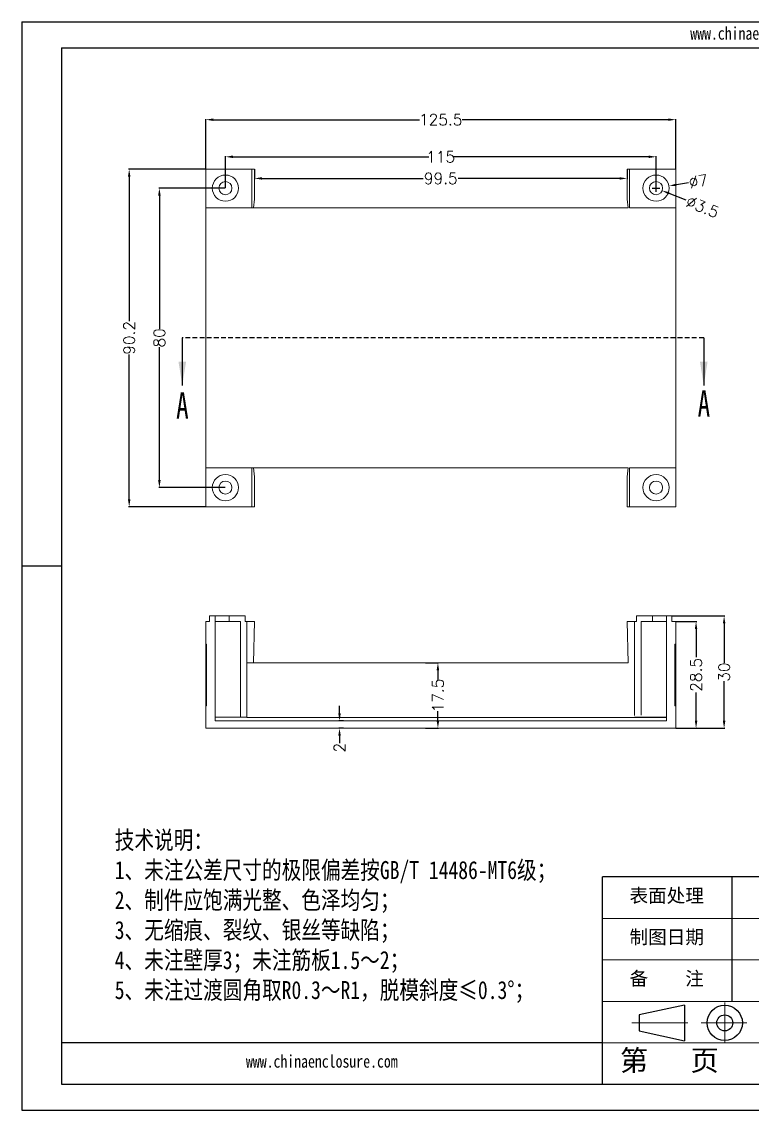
# Model space of a CAD drawing. Header units: inches. Extents: x 918 to 1974, y 1101 to 1392.
# Drawn here: x 1361.2 to 1556.2, y 1101 to 1391.8 of the extents above; entities that cross this region are included whole.
import ezdxf

# ---------------------------------------------------------------- set-up
doc = ezdxf.new("R2010")
doc.units = ezdxf.units.IN
doc.linetypes.add('CENTER2', pattern=[28.575, 19.05, -3.175, 3.175, -3.175])
doc.linetypes.add('HIDDEN', pattern=[1.905, 1.27, -0.635])
doc.layers.add('文字', color=81, linetype='Continuous')
for name, color, linetype, lineweight in [('粗实线', 7, 'Continuous', 30), ('细实线', 3, 'Continuous', 9), ('细点划线', 2, 'CENTER2', 9)]:
    doc.layers.add(name, color=color, linetype=linetype, lineweight=lineweight)
doc.styles.add('SLDTEXTSTYLE5', font='TXT', dxfattribs={"width": 0.7})
doc.styles.get("Standard").update_dxf_attribs({"font": 'txt', "bigfont": 'gbcbig.shx'})
doc.styles.add('宋体', font='', dxfattribs={"width": 0.8, "height": 3.5})
doc.styles.get('宋体').set_extended_font_data('SimSun')
doc.dimstyles.new('3', dxfattribs={"dimtxt": 3, "dimasz": 2, "dimexe": 0.18, "dimexo": 0.0625, "dimgap": 0.2, "dimtad": 0, "dimzin": 12, "dimdsep": 46, "dimtxsty": 'Standard', "dimcen": 1, "dimclrd": 3, "dimclre": 3, "dimadec": 0, "dimazin": 0, "dimtfac": 1, "dimtofl": 0, "dimtmove": 0, "dimatfit": 3, "dimfxl": 0, "dimtolj": 1, "dimtzin": 0, "dimarcsym": 0})

# ---------------------------------------------------------------- blocks, each defined once
blk = doc.blocks.new('*D100')
at = {"color": 3, "lineweight": -2, "transparency": 16777216}
for p, q in [((1410.3, 1352.49), (1410.3, 1365.8)), ((1412.3, 1365.62), (1467.35, 1365.62)), ((1533.8, 1365.62), (1478.75, 1365.62)), ((1535.8, 1352.49), (1535.8, 1365.8))]:
    blk.add_line(p, q, dxfattribs=at)
at = {"color": 3, "transparency": 16777216}
for points in [[(1412.3, 1365.95), (1412.3, 1365.29), (1410.3, 1365.62)], [(1533.8, 1365.95), (1533.8, 1365.29), (1535.8, 1365.62)]]:
    blk.add_solid(points, dxfattribs=at)
at = {"layer": 'Defpoints', "color": 0, "transparency": 16777216}
for p in [(1535.8, 1365.62), (1410.3, 1352.43), (1535.8, 1352.43)]:
    blk.add_point(p, dxfattribs=at)
at = {"color": 0, "transparency": 16777216, "insert": (1473.05, 1365.62), "char_height": 3, "attachment_point": 5}
blk.add_mtext('\\A1;125.5', dxfattribs=at)
blk = doc.blocks.new('*D101')
at = {"color": 3, "lineweight": -2, "transparency": 16777216}
for p, q in [((1415.55, 1347.39), (1415.55, 1355.88)), ((1417.55, 1355.7), (1469.85, 1355.7)), ((1528.55, 1355.7), (1476.25, 1355.7)), ((1530.55, 1347.39), (1530.55, 1355.88))]:
    blk.add_line(p, q, dxfattribs=at)
at = {"color": 3, "transparency": 16777216}
for points in [[(1417.55, 1356.04), (1417.55, 1355.37), (1415.55, 1355.7)], [(1528.55, 1356.04), (1528.55, 1355.37), (1530.55, 1355.7)]]:
    blk.add_solid(points, dxfattribs=at)
at = {"layer": 'Defpoints', "color": 0, "transparency": 16777216}
for p in [(1530.55, 1355.7), (1415.55, 1347.33), (1530.55, 1347.33)]:
    blk.add_point(p, dxfattribs=at)
at = {"color": 0, "transparency": 16777216, "insert": (1473.05, 1355.7), "char_height": 3, "attachment_point": 5}
blk.add_mtext('\\A1;115', dxfattribs=at)
blk = doc.blocks.new('*D102')
at = {"color": 3, "lineweight": -2, "transparency": 16777216}
for p, q in [((1423.3, 1352.37), (1423.3, 1349.75)), ((1522.8, 1352.37), (1522.8, 1349.75)), ((1425.3, 1349.93), (1468.35, 1349.93)), ((1520.8, 1349.93), (1477.75, 1349.93))]:
    blk.add_line(p, q, dxfattribs=at)
at = {"color": 3, "transparency": 16777216}
for points in [[(1425.3, 1350.26), (1425.3, 1349.59), (1423.3, 1349.93)], [(1520.8, 1350.26), (1520.8, 1349.59), (1522.8, 1349.93)]]:
    blk.add_solid(points, dxfattribs=at)
at = {"layer": 'Defpoints', "color": 0, "transparency": 16777216}
for p in [(1423.3, 1352.43), (1522.8, 1352.43), (1522.8, 1349.93)]:
    blk.add_point(p, dxfattribs=at)
at = {"color": 0, "transparency": 16777216, "insert": (1473.05, 1349.93), "char_height": 3, "attachment_point": 5}
blk.add_mtext('\\A1;99.5', dxfattribs=at)
blk = doc.blocks.new('*D103')
at = {"color": 3, "lineweight": -2, "transparency": 16777216}
for p, q in [((1410.24, 1352.43), (1389.67, 1352.43)), ((1389.85, 1350.43), (1389.85, 1311.78)), ((1389.85, 1264.23), (1389.85, 1302.88)), ((1410.24, 1262.23), (1389.67, 1262.23))]:
    blk.add_line(p, q, dxfattribs=at)
at = {"color": 3, "transparency": 16777216}
for points in [[(1389.52, 1350.43), (1390.19, 1350.43), (1389.85, 1352.43)], [(1389.52, 1264.23), (1390.19, 1264.23), (1389.85, 1262.23)]]:
    blk.add_solid(points, dxfattribs=at)
at = {"layer": 'Defpoints', "color": 0, "transparency": 16777216}
for p in [(1410.3, 1352.43), (1389.85, 1262.23), (1410.3, 1262.23)]:
    blk.add_point(p, dxfattribs=at)
at = {"color": 0, "transparency": 16777216, "insert": (1389.85, 1307.33), "char_height": 3, "attachment_point": 5, "rotation": 90}
blk.add_mtext('\\A1;90.2', dxfattribs=at)
blk = doc.blocks.new('*D104')
at = {"color": 3, "lineweight": -2, "transparency": 16777216}
for p, q in [((1415.49, 1347.33), (1397.74, 1347.33)), ((1397.92, 1345.33), (1397.92, 1309.78)), ((1397.92, 1269.33), (1397.92, 1304.88)), ((1415.49, 1267.33), (1397.74, 1267.33))]:
    blk.add_line(p, q, dxfattribs=at)
at = {"color": 3, "transparency": 16777216}
for points in [[(1397.58, 1345.33), (1398.25, 1345.33), (1397.92, 1347.33)], [(1397.58, 1269.33), (1398.25, 1269.33), (1397.92, 1267.33)]]:
    blk.add_solid(points, dxfattribs=at)
at = {"layer": 'Defpoints', "color": 0, "transparency": 16777216}
for p in [(1397.92, 1347.33), (1415.55, 1347.33), (1415.55, 1267.33)]:
    blk.add_point(p, dxfattribs=at)
at = {"color": 0, "transparency": 16777216, "insert": (1397.92, 1307.33), "char_height": 3, "attachment_point": 5, "rotation": 90}
blk.add_mtext('\\A1;80', dxfattribs=at)
blk = doc.blocks.new('*D105')
at = {"color": 3, "lineweight": -2, "transparency": 16777216}
for p, q in [((1529.55, 1347.33), (1531.55, 1347.33)), ((1530.55, 1346.33), (1530.55, 1348.33)), ((1539.18, 1348.74), (1535.98, 1348.22))]:
    blk.add_line(p, q, dxfattribs=at)
at = {"color": 3, "transparency": 16777216}
blk.add_solid([(1535.92, 1348.55), (1536.03, 1347.89), (1534, 1347.89)], dxfattribs=at)
at = {"layer": 'Defpoints', "color": 0, "transparency": 16777216}
for p in [(1527.1, 1346.76), (1534, 1347.89)]:
    blk.add_point(p, dxfattribs=at)
at = {"color": 0, "transparency": 16777216, "insert": (1541.84, 1349.18), "char_height": 3, "attachment_point": 5, "rotation": 9.2826}
blk.add_mtext('\\A1;∅7', dxfattribs=at)
blk = doc.blocks.new('*D106')
at = {"color": 3, "lineweight": -2, "transparency": 16777216}
for p, q in [((1529.55, 1347.33), (1531.55, 1347.33)), ((1530.55, 1346.33), (1530.55, 1348.33)), ((1538.6, 1344.08), (1534.03, 1345.93))]:
    blk.add_line(p, q, dxfattribs=at)
at = {"color": 3, "transparency": 16777216}
blk.add_solid([(1534.15, 1346.24), (1533.9, 1345.62), (1532.17, 1346.68)], dxfattribs=at)
at = {"layer": 'Defpoints', "color": 0, "transparency": 16777216}
for p in [(1528.93, 1347.98), (1532.17, 1346.68)]:
    blk.add_point(p, dxfattribs=at)
at = {"color": 0, "transparency": 16777216, "insert": (1542.96, 1342.33), "char_height": 3, "attachment_point": 5, "rotation": 338.0425}
blk.add_mtext('\\A1;∅3.5', dxfattribs=at)
blk = doc.blocks.new('*D117')
at = {"color": 3, "lineweight": -2, "transparency": 16777216}
for p, q in [((1535.86, 1231.55), (1541.42, 1231.55)), ((1541.24, 1229.55), (1541.24, 1222)), ((1541.24, 1205.05), (1541.24, 1212.6)), ((1535.86, 1203.05), (1541.42, 1203.05))]:
    blk.add_line(p, q, dxfattribs=at)
at = {"color": 3, "transparency": 16777216}
for points in [[(1540.91, 1229.55), (1541.57, 1229.55), (1541.24, 1231.55)], [(1540.91, 1205.05), (1541.57, 1205.05), (1541.24, 1203.05)]]:
    blk.add_solid(points, dxfattribs=at)
at = {"layer": 'Defpoints', "color": 0, "transparency": 16777216}
for p in [(1535.8, 1231.55), (1541.24, 1231.55), (1535.8, 1203.05)]:
    blk.add_point(p, dxfattribs=at)
at = {"color": 0, "transparency": 16777216, "insert": (1541.24, 1217.3), "char_height": 3, "attachment_point": 5, "rotation": 90}
blk.add_mtext('\\A1;28.5', dxfattribs=at)
blk = doc.blocks.new('*D118')
at = {"color": 3, "lineweight": -2, "transparency": 16777216}
for p, q in [((1534.86, 1233.05), (1548.91, 1233.05)), ((1548.73, 1231.05), (1548.73, 1220.5)), ((1548.73, 1205.05), (1548.73, 1215.6)), ((1535.86, 1203.05), (1548.91, 1203.05))]:
    blk.add_line(p, q, dxfattribs=at)
at = {"color": 3, "transparency": 16777216}
for points in [[(1548.4, 1231.05), (1549.07, 1231.05), (1548.73, 1233.05)], [(1548.4, 1205.05), (1549.07, 1205.05), (1548.73, 1203.05)]]:
    blk.add_solid(points, dxfattribs=at)
at = {"layer": 'Defpoints', "color": 0, "transparency": 16777216}
for p in [(1534.8, 1233.05), (1548.73, 1233.05), (1535.8, 1203.05)]:
    blk.add_point(p, dxfattribs=at)
at = {"color": 0, "transparency": 16777216, "insert": (1548.73, 1218.05), "char_height": 3, "attachment_point": 5, "rotation": 90}
blk.add_mtext('\\A1;30', dxfattribs=at)
blk = doc.blocks.new('*D119')
at = {"color": 3, "lineweight": -2, "transparency": 16777216}
for p, q in [((1469, 1220.55), (1472.48, 1220.55)), ((1472.3, 1218.55), (1472.3, 1216)), ((1472.3, 1205.05), (1472.3, 1207.6)), ((1469, 1203.05), (1472.48, 1203.05))]:
    blk.add_line(p, q, dxfattribs=at)
at = {"color": 3, "transparency": 16777216}
for points in [[(1471.96, 1218.55), (1472.63, 1218.55), (1472.3, 1220.55)], [(1471.96, 1205.05), (1472.63, 1205.05), (1472.3, 1203.05)]]:
    blk.add_solid(points, dxfattribs=at)
at = {"layer": 'Defpoints', "color": 0, "transparency": 16777216}
for p in [(1468.94, 1220.55), (1472.3, 1220.55), (1468.94, 1203.05)]:
    blk.add_point(p, dxfattribs=at)
at = {"color": 0, "transparency": 16777216, "insert": (1472.3, 1211.8), "char_height": 3, "attachment_point": 5, "rotation": 90}
blk.add_mtext('\\A1;17.5', dxfattribs=at)
blk = doc.blocks.new('*D120')
at = {"color": 3, "lineweight": -2, "transparency": 16777216}
for p, q in [((1446.03, 1207.05), (1446.03, 1209.05)), ((1447.12, 1205.05), (1445.85, 1205.05)), ((1447.12, 1203.05), (1445.85, 1203.05)), ((1446.03, 1201.05), (1446.03, 1199.05))]:
    blk.add_line(p, q, dxfattribs=at)
at = {"color": 3, "transparency": 16777216}
for points in [[(1445.69, 1207.05), (1446.36, 1207.05), (1446.03, 1205.05)], [(1445.69, 1201.05), (1446.36, 1201.05), (1446.03, 1203.05)]]:
    blk.add_solid(points, dxfattribs=at)
at = {"layer": 'Defpoints', "color": 0, "transparency": 16777216}
for p in [(1447.19, 1205.05), (1446.03, 1203.05), (1447.19, 1203.05)]:
    blk.add_point(p, dxfattribs=at)
at = {"color": 0, "transparency": 16777216, "insert": (1446.03, 1197.85), "char_height": 3, "attachment_point": 5, "rotation": 90}
blk.add_mtext('\\A1;2', dxfattribs=at)

msp = doc.modelspace()

# ---------------------------------------------------------------- linework, layer by layer
for p, q in [((1361.166, 1391.774), (1772.388, 1391.774)), ((1361.166, 1391.774), (1361.166, 1101.011)), ((1371.807, 1384.851), (1765.465, 1384.851)), ((1371.807, 1384.851), (1371.807, 1107.934)), ((1371.807, 1246.392), (1361.166, 1246.392)), ((1361.166, 1235.623), (1361.166, 1101.011)), ((1599.315, 1163.317), (1516.24, 1163.317)), ((1516.24, 1107.934), (1516.24, 1163.317)), ((1550.854, 1130.087), (1550.854, 1163.317)), ((1516.24, 1119.011), (1371.807, 1119.011)), ((1371.807, 1107.934), (1765.465, 1107.934)), ((1361.166, 1101.011), (1772.388, 1101.011)), ((1361.166, 1101.011), (1551.546, 1101.011))]:
    msp.add_line(p, q)
at = {"color": 7, "linetype": 'Continuous', "lineweight": 15}
for p, q in [((1422.593, 1352.429), (1410.3, 1352.429)), ((1410.3, 1352.429), (1410.3, 1342.079)), ((1422.593, 1342.079), (1422.593, 1352.429)), ((1422.593, 1352.429), (1423.3, 1352.429)), ((1423.3, 1352.429), (1423.3, 1344.429)), ((1522.8, 1344.429), (1522.8, 1352.429)), ((1522.8, 1352.429), (1523.507, 1352.429)), ((1523.507, 1352.429), (1535.8, 1352.429)), ((1523.507, 1342.079), (1523.507, 1352.429)), ((1535.8, 1352.429), (1535.8, 1342.079)), ((1423.3, 1344.429), (1423.012, 1342.079)), ((1522.8, 1344.429), (1523.088, 1342.079)), ((1410.3, 1342.079), (1422.593, 1342.079)), ((1410.3, 1342.079), (1410.3, 1272.579)), ((1523.088, 1342.079), (1422.593, 1342.079)), ((1535.8, 1342.079), (1523.507, 1342.079)), ((1535.8, 1342.079), (1535.8, 1272.579)), ((1410.3, 1272.579), (1422.593, 1272.579)), ((1410.3, 1262.229), (1410.3, 1272.579)), ((1523.088, 1272.579), (1422.593, 1272.579)), ((1422.593, 1272.579), (1422.593, 1262.229)), ((1423.3, 1270.229), (1423.012, 1272.579)), ((1522.8, 1270.229), (1523.088, 1272.579)), ((1535.8, 1272.579), (1523.507, 1272.579)), ((1523.507, 1272.579), (1523.507, 1262.229)), ((1535.8, 1262.229), (1535.8, 1272.579)), ((1423.3, 1262.229), (1423.3, 1270.229)), ((1522.8, 1270.229), (1522.8, 1262.229)), ((1422.593, 1262.229), (1410.3, 1262.229)), ((1422.593, 1262.229), (1423.3, 1262.229)), ((1522.8, 1262.229), (1523.507, 1262.229)), ((1523.507, 1262.229), (1535.8, 1262.229)), ((1411.3, 1233.055), (1411.3, 1231.555)), ((1412.8, 1233.055), (1411.3, 1233.055)), ((1412.8, 1205.055), (1412.8, 1233.055)), ((1412.8, 1233.055), (1416.526, 1233.055)), ((1416.526, 1231.555), (1416.526, 1233.055)), ((1420.8, 1233.055), (1416.526, 1233.055)), ((1420.8, 1233.055), (1420.8, 1231.555)), ((1525.3, 1233.055), (1525.3, 1231.555)), ((1525.3, 1233.055), (1529.574, 1233.055)), ((1529.574, 1231.555), (1529.574, 1233.055)), ((1533.3, 1233.055), (1529.574, 1233.055)), ((1533.3, 1233.055), (1533.3, 1205.055)), ((1534.8, 1233.055), (1533.3, 1233.055)), ((1534.8, 1233.055), (1534.8, 1231.555)), ((1410.3, 1225.555), (1410.3, 1231.555)), ((1410.3, 1231.555), (1411.3, 1231.555)), ((1419.55, 1231.555), (1412.8, 1231.555)), ((1419.55, 1206.055), (1419.55, 1231.555)), ((1420.8, 1231.555), (1421.3, 1231.555)), ((1421.3, 1231.555), (1421.3, 1220.555)), ((1421.3, 1231.555), (1423.3, 1231.555)), ((1423.3, 1231.555), (1423.012, 1220.555)), ((1522.8, 1231.555), (1523.088, 1220.555)), ((1524.8, 1231.555), (1522.8, 1231.555)), ((1524.8, 1231.555), (1524.8, 1220.555)), ((1524.8, 1231.555), (1525.3, 1231.555)), ((1526.55, 1231.555), (1526.55, 1206.555)), ((1526.55, 1231.555), (1533.3, 1231.555)), ((1534.8, 1231.555), (1535.8, 1231.555)), ((1535.8, 1231.555), (1535.8, 1225.555)), ((1410.5, 1225.555), (1410.3, 1225.555)), ((1410.3, 1225.555), (1410.3, 1223.555)), ((1410.5, 1225.555), (1410.5, 1209.055)), ((1535.6, 1225.555), (1535.8, 1225.555)), ((1535.6, 1209.055), (1535.6, 1225.555)), ((1535.8, 1225.555), (1535.8, 1223.555)), ((1410.5, 1223.555), (1410.3, 1223.555)), ((1410.3, 1223.555), (1410.3, 1211.055)), ((1535.6, 1223.555), (1535.8, 1223.555)), ((1535.8, 1223.555), (1535.8, 1211.055)), ((1523.088, 1220.555), (1421.3, 1220.555)), ((1421.3, 1220.555), (1421.3, 1205.946)), ((1524.8, 1220.555), (1524.8, 1206.446)), ((1410.5, 1211.055), (1410.3, 1211.055)), ((1410.3, 1211.055), (1410.3, 1209.055)), ((1535.6, 1211.055), (1535.8, 1211.055)), ((1535.8, 1211.055), (1535.8, 1209.055)), ((1410.3, 1203.055), (1410.3, 1209.055)), ((1410.3, 1209.055), (1410.5, 1209.055)), ((1535.8, 1209.055), (1535.6, 1209.055)), ((1535.8, 1209.055), (1535.8, 1203.055)), ((1412.8, 1206.055), (1421.3, 1206.055)), ((1533.3, 1205.055), (1412.8, 1205.055)), ((1533.3, 1205.946), (1421.3, 1205.946)), ((1533.3, 1206.055), (1524.8, 1206.055)), ((1535.8, 1203.055), (1410.3, 1203.055))]:
    msp.add_line(p, q, dxfattribs=at)
at = {"color": 1, "linetype": 'HIDDEN', "lineweight": 30}
msp.add_line((1543.297, 1307.329), (1404.029, 1307.329), dxfattribs=at)
at = {"color": 7, "linetype": 'Continuous', "lineweight": 30}
for p, q in [((1404.029, 1307.329), (1404.029, 1294.629)), ((1543.297, 1307.329), (1543.297, 1294.629))]:
    msp.add_line(p, q, dxfattribs=at)
at = {"color": 7, "linetype": 'Continuous', "lineweight": 15}
for centre, radius in [((1415.55, 1347.329), 3.5), ((1530.55, 1347.329), 3.5), ((1415.55, 1347.329), 1.75), ((1530.55, 1347.329), 1.75), ((1415.55, 1267.329), 3.5), ((1530.55, 1267.329), 3.5), ((1415.55, 1267.329), 1.75), ((1530.55, 1267.329), 1.75)]:
    msp.add_circle(centre, radius, dxfattribs=at)
at = {"color": 7, "linetype": 'Continuous', "lineweight": 30}
for points in [[(1404.029, 1294.629), (1405.045, 1300.979), (1403.013, 1300.979)], [(1543.297, 1294.629), (1544.313, 1300.979), (1542.281, 1300.979)]]:
    msp.add_solid(points, dxfattribs=at)
at = {"layer": '粗实线', "color": 7}
for p, q in [((1538.131, 1129.051), (1526.028, 1126.486)), ((1538.131, 1129.051), (1538.131, 1119.566)), ((1526.028, 1126.486), (1526.028, 1122.205)), ((1526.028, 1122.205), (1538.131, 1119.566))]:
    msp.add_line(p, q, dxfattribs=at)
for radius in [4.705, 2.14]:
    msp.add_circle((1548.903, 1124.346), radius, dxfattribs=at)
at = {"layer": '细实线', "color": 7}
for p, q in [((1599.315, 1152.241), (1516.24, 1152.241)), ((1599.315, 1141.164), (1516.24, 1141.164)), ((1765.465, 1130.087), (1516.24, 1130.087)), ((1599.315, 1119.011), (1516.24, 1119.011))]:
    msp.add_line(p, q, dxfattribs=at)
at = {"layer": '细点划线', "color": 7}
for p, q in [((1548.903, 1129.762), (1548.903, 1119.011)), ((1524.099, 1124.346), (1539.058, 1124.346)), ((1542.61, 1124.346), (1554.771, 1124.346))]:
    msp.add_line(p, q, dxfattribs=at)

# ---------------------------------------------------------------- texts
at = {"color": 7, "linetype": 'Continuous', "char_height": 7, "attachment_point": 1, "style": 'SLDTEXTSTYLE5'}
for insert in [(1402.393, 1292.784), (1541.663, 1293.292)]:
    msp.add_mtext('A', dxfattribs=dict(at, insert=insert))
at = {"char_height": 3.64275, "width": 2070.3594, "attachment_point": 1}
for s, insert in [('{\\fSimHei|b0|i0|c134|p49;表面处理}', (1523.464, 1160.174)), ('{\\fSimHei|b0|i0|c134|p49;制图日期}', (1523.464, 1149.097)), ('{\\fSimHei|b0|i0|c134|p49;备    注}', (1523.464, 1138.02))]:
    msp.add_mtext(s, dxfattribs=dict(at, insert=insert))
at = {"layer": '文字', "color": 0, "attachment_point": 1, "style": '宋体'}
for s, insert, char_height, width in [('www.chinaenclosure.com', (1539.69, 1390.378), 3.38454, 59.46312), ('{\\H1.111x;技术说明：\\P1、未注公差尺寸的极限偏差按GB/T 14486-MT6级；\\P2、制件应饱满光整、色泽均匀；\\P3、无缩痕、裂纹、银丝等缺陷；\\P4、未注壁厚3；未注筋板1.5～2；\\P5、未注过渡圆角取R0.3～R1，脱模斜度≤0.3%%D；}', (1385.994, 1175.592), 4.32683, 157.59756), ('www.chinaenclosure.com', (1421.031, 1115.769), 3.38454, 59.46312)]:
    msp.add_mtext(s, dxfattribs=dict(at, insert=insert, char_height=char_height, width=width))
at = {"layer": '细实线', "color": 7, "insert": (1520.9, 1117.107), "char_height": 5.53834, "width": 41.53754, "attachment_point": 1}
msp.add_mtext('{\\fSimSun|b0|i0|c134|p54;第   页}', dxfattribs=at)

# ---------------------------------------------------------------- dimensions: what is measured, and where the dimension line sits
dim = msp.add_linear_dim(base=(1535.8, 1365.62), p1=(1410.3, 1352.429), p2=(1535.8, 1352.429), dimstyle='3')
dim.commit()
dim.dimension.update_dxf_attribs({"geometry": '*D100', "text_midpoint": (1473.05, 1365.62), "dimtype": 160})
for base, p1, p2, picture, middle in [((1530.55, 1355.703), (1415.55, 1347.329), (1530.55, 1347.329), '*D101', (1473.05, 1355.703)), ((1522.8, 1349.926), (1423.3, 1352.429), (1522.8, 1352.429), '*D102', (1473.05, 1349.926))]:
    dim = msp.add_linear_dim(base=base, p1=p1, p2=p2, dimstyle='3')
    dim.commit()
    dim.dimension.update_dxf_attribs({"geometry": picture, "text_midpoint": middle})
for base, p1, p2, picture, middle in [((1389.852, 1262.229), (1410.3, 1352.429), (1410.3, 1262.229), '*D103', (1389.852, 1307.329)), ((1397.915, 1347.329), (1415.55, 1267.329), (1415.55, 1347.329), '*D104', (1397.915, 1307.329)), ((1548.734, 1233.055), (1535.8, 1203.055), (1534.8, 1233.055), '*D118', (1548.734, 1218.055)), ((1541.24, 1231.555), (1535.8, 1203.055), (1535.8, 1231.555), '*D117', (1541.24, 1217.305)), ((1472.297, 1220.555), (1468.941, 1203.055), (1468.941, 1220.555), '*D119', (1472.297, 1211.805)), ((1446.028, 1203.055), (1447.187, 1205.055), (1447.187, 1203.055), '*D120', (1446.028, 1197.855))]:
    dim = msp.add_linear_dim(base=base, p1=p1, p2=p2, angle=90, dimstyle='3')
    dim.commit()
    dim.dimension.update_dxf_attribs({"geometry": picture, "text_midpoint": middle})
for p1, p2, picture, middle in [((1527.096, 1346.765), (1534.004, 1347.894), '*D105', (1541.842, 1349.175)), ((1528.927, 1347.984), (1532.173, 1346.675), '*D106', (1542.958, 1342.327))]:
    dim = msp.add_diameter_dim_2p(p1=p1, p2=p2, dimstyle='3')
    dim.commit()
    dim.dimension.update_dxf_attribs({"geometry": picture, "text_midpoint": middle, "dimtype": 163})

doc.saveas('drawing.dxf')
